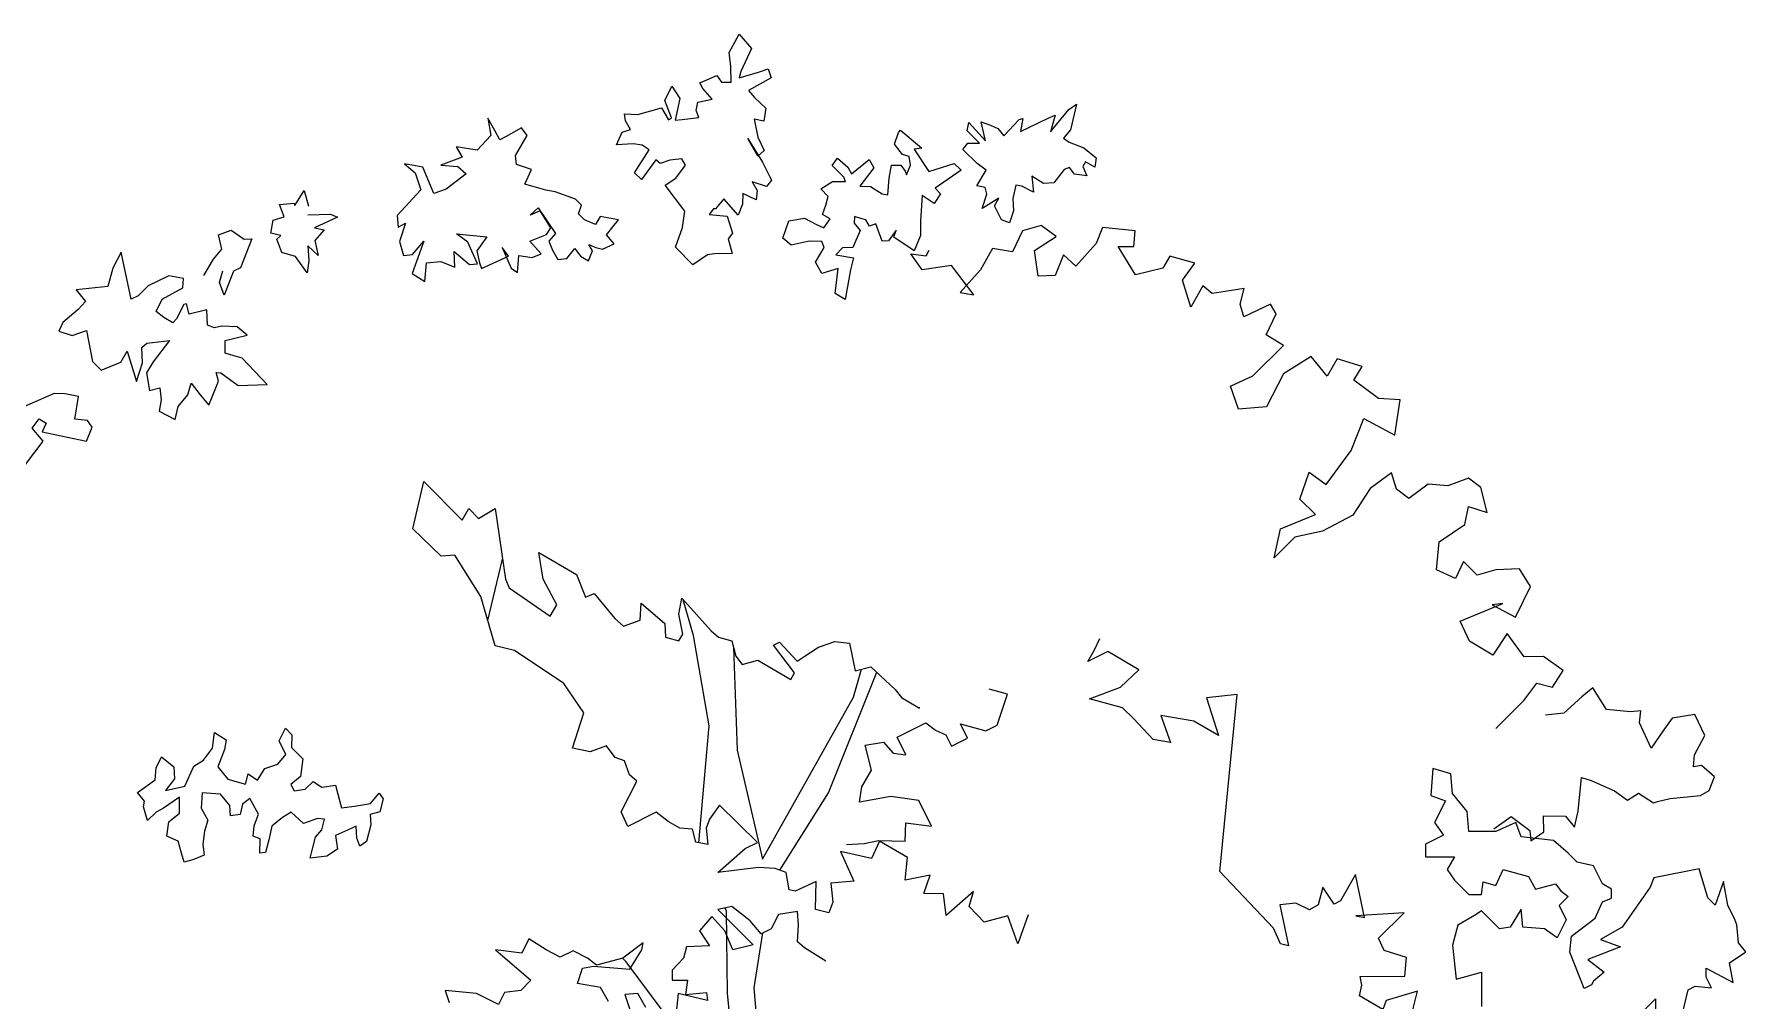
# Model space of a CAD drawing. Header units: millimetres. Extents: x -4829 to 17751, y -2575 to 15731.
# Drawn here: x 1612 to 2201, y -568 to -234 of the extents above; entities that cross this region are included whole.
import ezdxf

# ---------------------------------------------------------------- set-up
doc = ezdxf.new("R2010")
doc.units = ezdxf.units.MM
doc.layers.add('VERDE_alberi', color=104, linetype='Continuous', plot=False)

msp = doc.modelspace()

# ---------------------------------------------------------------- linework, layer by layer
at = {"layer": 'VERDE_alberi', "color": 0}
for points in [[(1825.79, -277.69), (1820.85, -284.5), (1818.45, -282.19), (1823.47, -274.24), (1821.11, -272.65), (1817.95, -272.23), (1812.26, -272.52), (1814.18, -268.15), (1816.99, -267.29), (1815.27, -264.24), (1815.01, -261.83), (1819.59, -262.17), (1827.75, -259.76), (1830.1, -263.92), (1831.21, -263.29), (1828.91, -257.27), (1831.23, -252.31), (1834.02, -256.59), (1832.39, -264.09), (1834.8, -263.82), (1840.62, -263.1), (1839.64, -260.73), (1840.21, -257.85), (1845.16, -256.88), (1841.98, -253.19), (1840.89, -251.25), (1846.75, -248.67), (1848.44, -251.01), (1851.72, -250.99), (1851.59, -245.58), (1851.07, -240.75), (1854.46, -234.45), (1858.7, -239.37), (1855.1, -247.25), (1854.5, -249.42), (1861.11, -247.52), (1864.48, -246.35), (1865.48, -249.44), (1857.71, -253.82), (1859.83, -256.29), (1863.72, -259.94), (1862.95, -264.4), (1859.63, -263.71), (1860.94, -269.92), (1863.16, -274.52), (1860.98, -276.48), (1857.53, -270.38), (1862.51, -278.54), (1865.67, -284.8), (1863.92, -286.89), (1858.99, -285.28), (1860.71, -288.33), (1860.3, -291.49), (1855.76, -289.3), (1855.66, -293.01), (1854.14, -296.8), (1849.15, -291.2), (1846.32, -294.62), (1845.61, -294.66), (1844.14, -296.59), (1850.3, -297.13), (1852.16, -303.03), (1850.69, -304.96), (1852.08, -310.02), (1845.95, -310.19), (1843.54, -310.45), (1838.58, -313.98), (1832.57, -307.87), (1834.94, -301.05), (1835.8, -295.44), (1828.94, -286.51), (1832.67, -284.04), (1836.01, -279.6), (1834.76, -277.38), (1830.65, -277.87), (1827.28, -279.04)], [(1936.49, -279.01), (1931.54, -274.12), (1933.29, -272.04), (1937.28, -271.98), (1933.07, -267.77), (1933.65, -264.89), (1939.38, -271.16), (1937.92, -264.67), (1941.11, -265.79), (1943.59, -266.95), (1945.72, -269.41), (1951.01, -263.87), (1952.27, -263.52), (1951.5, -267.98), (1960.97, -263.36), (1963.35, -262.39), (1961.77, -268.03), (1968.1, -260.44), (1970.72, -258.59), (1968.73, -267.39), (1966.31, -270.23), (1968.23, -271.7), (1973.32, -273.58), (1977.49, -277.08), (1977.08, -280.24), (1973.85, -278.4), (1972.93, -280.02), (1974.37, -283.23), (1970.07, -282.73), (1968.38, -280.39), (1966.56, -281.05), (1962.93, -285.66), (1959.38, -285.84), (1955.4, -283.33), (1955.96, -288.86), (1951.86, -286.79), (1949.84, -286.46), (1948.79, -291.08), (1949, -295.35), (1947.63, -299.41), (1944.87, -298.41), (1942.49, -293.54), (1943.93, -290.9), (1939.37, -293.84), (1938.25, -294.46), (1939.86, -289.53), (1939.32, -287.28), (1936.44, -286.71), (1939.6, -281.27)], [(1745.83, -305.79), (1741.82, -316.95), (1746.15, -319.65), (1746.75, -313.23), (1751.66, -312.8), (1756.5, -314.74), (1756.23, -309.28), (1761.57, -313.76), (1764.3, -313.62), (1761.01, -306.12), (1757.03, -303.22), (1767.5, -304.33), (1764.08, -309.07), (1765.01, -313.22), (1765.66, -315.2), (1774.95, -310.89), (1772.79, -307.9), (1775.88, -315.05), (1778.15, -316.57), (1778.59, -310.71), (1783.19, -311.39), (1786.23, -310.14), (1782.36, -305.77), (1788.1, -303.47), (1789.63, -301.21), (1785.87, -295.37), (1782.47, -296.82), (1785.27, -294.3), (1791.18, -303.14), (1788.94, -305.8), (1790.19, -308.85), (1791.99, -312.04), (1795.08, -311.7), (1797.83, -308.28), (1799.79, -310.92), (1802.62, -312.6), (1803.9, -309.07), (1802.7, -306.94), (1805.12, -307.91), (1807.35, -308.53), (1811.46, -306.68), (1808.74, -303.53), (1810.98, -300.86), (1812.87, -298.39), (1806.6, -297.25), (1804.92, -300.07), (1801.18, -298.43), (1799.07, -296.35), (1800.2, -293.37), (1798.09, -291.28), (1791.02, -288.72), (1787.88, -288.15), (1780.66, -286.14), (1782.96, -281.09), (1777.76, -279.35), (1777.43, -276.26), (1781.47, -269.3), (1779.51, -266.66), (1774.18, -269.67), (1772.04, -270.87), (1770.24, -267.68), (1767.84, -263.41), (1768.86, -269.39), (1764.18, -274.37), (1757, -273.27), (1759, -276.82), (1751.65, -279.57), (1757.52, -280), (1760.39, -282.6), (1753.52, -287.87), (1749.21, -289.37), (1745.47, -280.25), (1739.2, -279.1), (1742.83, -282.2), (1744.77, -288.13), (1736.62, -296.94), (1737, -300.94), (1739.49, -299.54), (1737.43, -305.85), (1738.77, -310.71), (1741.85, -310.37)], [(1914.97, -274.31), (1919.91, -281.76), (1928.62, -279.04), (1931.02, -281.34), (1922.05, -287.5), (1923.85, -289.41), (1921.74, -292.79), (1917.6, -290.01), (1917.04, -298.74), (1917.01, -303.87), (1914.84, -309.12), (1907.75, -304.34), (1908.64, -302.01), (1905.97, -305.71), (1903.83, -305.82), (1901.54, -299.81), (1899.44, -300.62), (1898.18, -298.41), (1896.45, -297.92), (1894.28, -297.32), (1894.1, -299.61), (1896.22, -302.07), (1893.66, -307.9), (1890.1, -308.08), (1887.79, -310.48), (1893.84, -311.46), (1892.9, -315.65), (1890.99, -325.87), (1887.6, -323.76), (1888.6, -315.15), (1882.97, -316.86), (1880.78, -312.98), (1883.82, -307.97), (1883, -305.88), (1878.57, -305.81), (1872.36, -307.13), (1869.53, -304.7), (1871.66, -298.75), (1877.04, -297.9), (1881.14, -299.98), (1883.62, -301.14), (1885.89, -298.03), (1883.25, -296.59), (1884.38, -293.4), (1885.22, -290.36), (1882.67, -287.78), (1886.68, -285.15), (1891.11, -285.21), (1890.6, -283.67), (1886.55, -279.74), (1888.43, -277.22), (1892, -280.32), (1893.26, -282.54), (1899.29, -277.67), (1900.86, -280.44), (1896.04, -286.82), (1899.75, -286.91), (1903.73, -289.42), (1905.75, -289.75), (1906.17, -284.02), (1906.95, -279.56), (1910.23, -279.54), (1911.76, -281.6), (1912.11, -282.87), (1913.51, -279.52), (1913.03, -276.57), (1910.77, -275.95), (1908.02, -272.38), (1909.39, -268.31), (1910.07, -267.57), (1917.41, -273.74), (1914.82, -274.08)], [(1644.99, -325.76), (1641.48, -309.58), (1638.59, -315.1), (1636.95, -321.37), (1626.03, -322.5), (1629.17, -326.51), (1626.66, -329.27), (1621.38, -333.79), (1620, -336.8), (1624.64, -338.31), (1629.54, -336.55), (1631.67, -347.21), (1634.56, -350.23), (1641.34, -347.47), (1643.6, -343.7), (1646.73, -354.12), (1648.87, -347.72), (1648.62, -342.45), (1650.38, -340.94), (1658.17, -340.06), (1652.51, -347.34), (1650.25, -351.1), (1651.25, -357.25), (1654.77, -356.37), (1655.27, -360.51), (1654.64, -364.4), (1660.16, -367.29), (1661.17, -362.77), (1664.44, -358.76), (1665.57, -354.74), (1668.71, -358.76), (1671.72, -362.27), (1674.99, -353.99), (1674.23, -350.98), (1675.87, -351.1), (1681.77, -355.5), (1691.81, -355.12), (1683.15, -346.09), (1679.13, -344.96), (1677.38, -344.33), (1677.38, -340.06), (1684.91, -338.18), (1681.52, -335.3), (1676.12, -335.05), (1673.61, -335.67), (1671.23, -334.67), (1670.98, -329.4), (1664.95, -330.91), (1664.07, -327.39), (1663.07, -327.64), (1660.56, -332.54), (1659.3, -333.92), (1656.16, -332.03), (1653.53, -330.03), (1655.66, -325.76), (1662.7, -321.87), (1662.95, -318.61), (1657.93, -317.73), (1650.77, -321.12), (1647.38, -324.63)], [(1650.52, -505.45), (1649.21, -500.74), (1649.49, -498.83), (1647.11, -495.78), (1653.24, -491.46), (1653.61, -487.34), (1655.37, -483.54), (1659.66, -486.95), (1659.85, -491.07), (1656.77, -495.13), (1663.41, -493.63), (1666.55, -486.76), (1669.91, -484.62), (1672.99, -480.56), (1673.71, -475.1), (1677.74, -477.66), (1677.11, -480.93), (1674.83, -486.97), (1678.3, -491.16), (1684.31, -492.92), (1685.23, -489.38), (1688.46, -491.59), (1691.02, -487.57), (1695.46, -485.97), (1698.29, -482.7), (1695.9, -478.02), (1698.19, -473.62), (1700.35, -475.86), (1700.26, -480.26), (1704.06, -484.22), (1703.33, -490.25), (1700, -492.99), (1701.08, -495.17), (1704.93, -494.69), (1707.7, -492.02), (1710.7, -494), (1715.4, -493.25), (1716.13, -496.31), (1717.44, -501.02), (1721.86, -500.55), (1727.4, -499.53), (1730.47, -496.04), (1731.79, -497.98), (1730.62, -502.41), (1727.28, -503.42), (1727.49, -506.98), (1726.01, -512.71), (1723.78, -514.31), (1722.71, -511.57), (1722.51, -507.45), (1719.49, -508.79), (1715.33, -510.58), (1716.08, -515.28), (1712.42, -517.69), (1706.65, -518.37), (1707.27, -515.67), (1708.43, -511.24), (1710.69, -508.62), (1711.56, -505.03), (1709.13, -504.7), (1704.36, -506.52), (1700.08, -502.55), (1697.05, -504.46), (1693.38, -507.43), (1692.44, -512.09), (1691.28, -516.43), (1689.31, -516.67), (1689.45, -511.75), (1686.94, -510.86), (1687.34, -507.26), (1688.78, -503.22), (1685.9, -497.91), (1683.37, -499.78), (1682.46, -503.32), (1679.17, -503.82), (1678.96, -500.26), (1675.72, -496.31), (1669.4, -495.95), (1669.02, -501.18), (1671.41, -505.31), (1670.21, -509.12), (1669.61, -513.56), (1670.09, -517.41), (1666.17, -518.97), (1663.16, -519.75), (1662.33, -516.69), (1661.1, -512.55), (1657.25, -510.83), (1657.91, -505.88), (1661.58, -502.91), (1661.65, -497.43), (1656.04, -501.16), (1653.58, -502.52)]]:
    msp.add_lwpolyline(points, close=True, dxfattribs=at)
for points in [[(1705.88, -296.64), (1713.59, -296.51), (1716.01, -297.53), (1708.08, -301.13), (1711.51, -301.89), (1708.29, -305.57), (1709.39, -310.69), (1705.87, -307.43), (1706.21, -312.39), (1705.66, -316.66), (1701.55, -311.03), (1696.89, -309.68), (1695.2, -305.06), (1696.51, -303.83), (1693.08, -303.07), (1693.93, -298.54), (1697.62, -297.44), (1696.01, -293.17), (1701.09, -292.62), (1701.31, -293.46), (1704.53, -288.34), (1706.05, -293.72)], [(2115.27, -473.73), (2124.87, -464.03), (2129.4, -458.13), (2134.81, -459.48), (2138.5, -453.72), (2131.69, -448.89), (2124.99, -449.03), (2119.21, -441.01), (2114.27, -448.48), (2106.16, -443.63), (2102.94, -436.74), (2117.64, -430.61), (2114.03, -431.15), (2122.05, -435.37), (2127.18, -424.82), (2123.43, -418.66), (2115.24, -419.03), (2108.79, -420.87), (2104.17, -416.15), (2101.36, -422), (2094.85, -419.08), (2095.77, -409.39), (2104.64, -403.48), (2105.86, -397.22), (2112.25, -399.29), (2110.08, -390.72), (2105.9, -387.45), (2098.7, -390.06), (2091.9, -389.57), (2085.27, -394.48), (2081.08, -391.2), (2079.36, -385.6), (2071.95, -391.07), (2065.95, -400.22), (2055.5, -405.71), (2046.05, -407.79), (2038.89, -414.96), (2041.05, -404.86), (2053.12, -399.99), (2047.76, -394.73), (2050.9, -385.35), (2056.76, -389.67), (2065.4, -377.95), (2069.8, -366.86), (2080.44, -372.63), (2082.28, -360.41), (2074.84, -360.02), (2066.29, -353.72), (2069.26, -348.92), (2060.62, -346.32), (2057.18, -352.27), (2051.6, -345.52), (2042.09, -351.52), (2036.21, -362.83), (2026.57, -363.64), (2023.86, -355.8), (2031.57, -352.24), (2042.13, -341.74), (2036.15, -338.09), (2039.61, -330.83), (2037.58, -327.45), (2028.48, -331.87), (2027.17, -327.51), (2028.52, -322.09), (2023.43, -322.86), (2017.49, -323.76), (2014.29, -321.21), (2010.19, -328.56), (2007.26, -319.23), (2011.58, -313.37), (2002.97, -310.98), (2000.55, -315.04), (1991.13, -317.33), (1985.1, -307.61), (1990.54, -307.65), (1991, -302.16), (1979.77, -301.03), (1977.57, -306.58), (1970.5, -314.38), (1966.22, -310.46), (1963.4, -317.62), (1957.58, -317.85), (1956.23, -308.94), (1963.74, -304.11), (1958.61, -300.33), (1952.17, -302.17), (1948.71, -309.43), (1941.81, -308.3), (1937.71, -315.65), (1930.65, -323.45), (1935.33, -324.26), (1927.72, -314.12), (1917.54, -315.66), (1913.67, -310.17), (1918.98, -310.88), (1920.01, -308.83)], [(1669.97, -317.61), (1673.36, -311.96), (1676.25, -308.58), (1675, -303.56), (1679.4, -301.93), (1683.91, -305.06), (1686.55, -304.94), (1682.65, -314.97), (1680.27, -316.1), (1677, -324.38), (1675.37, -319.99), (1676.5, -315.98)], [(1608.15, -383.19), (1611.8, -378.54), (1614.56, -374.66), (1610.8, -370.26), (1613.18, -367), (1615.69, -368.51), (1614.31, -371.52), (1629.5, -374.66), (1631.51, -369.89), (1629.88, -367.63), (1625.49, -367.13), (1626.75, -359.35), (1622.23, -358.35), (1618.46, -358.22), (1601.63, -365.62)], [(1954.12, -537.9), (1950.54, -547.95), (1947.04, -538.32), (1938.97, -540.44), (1933.72, -535.11), (1935.23, -529.92), (1925.89, -538.13), (1924.89, -530.72), (1918.14, -530.58), (1920.31, -524.26), (1911.67, -526.05), (1912.46, -518.17), (1902.83, -512.55), (1900.09, -518.55), (1889.38, -516.09), (1894.01, -526.38), (1886.03, -527.04), (1886.79, -533.55), (1885.38, -537.28), (1880.75, -536.1), (1881.07, -526.43), (1873.81, -529.78), (1871.78, -529.35), (1870.69, -523.41), (1866.95, -521.99), (1861.1, -521.62), (1847.17, -523.36), (1856.51, -515.15), (1860.76, -513.07), (1847.77, -500.19), (1844.23, -504.96), (1843.15, -508.12), (1843.67, -513.73), (1839.61, -512.89), (1838.43, -508.4), (1834.04, -508.12), (1830.07, -505.81), (1825.86, -502.6), (1816.14, -507.55), (1813.82, -502.41), (1819.2, -491.89), (1816.69, -489.67), (1814.94, -484.85), (1811.78, -483.77), (1808.8, -479.76), (1803.09, -481.74), (1797, -480.47), (1801, -468.39), (1794.01, -458.24), (1777.09, -446.87), (1770.44, -445.26), (1765.46, -428.21), (1756.46, -414.03), (1751.74, -414.31), (1742.06, -404.88), (1745.79, -388.6), (1759.02, -401.92), (1761.33, -397.96), (1764.63, -401.4), (1770.44, -397.96), (1773.96, -422.28), (1775.24, -425.3), (1789.31, -435.02), (1791.62, -431.06), (1786.89, -422.23), (1785.42, -413.03), (1798.46, -420.63), (1801.49, -428.46), (1804.51, -427.19), (1811.6, -435.87), (1814.67, -438.42), (1820.38, -436.44), (1820.75, -430.59), (1828.83, -437.57), (1829.12, -442.29), (1833.75, -443.47), (1835.07, -441.2), (1833.74, -434.36), (1834.68, -428.84), (1844.84, -440.07), (1847.34, -442.29), (1851.97, -443.47), (1853.39, -448.85), (1855.56, -451.63), (1860.95, -450.22), (1872.28, -456.82), (1873.6, -454.56), (1866.28, -444.98), (1868.4, -443.94), (1874.45, -450.5), (1876.9, -448.9), (1881.81, -445.69), (1887.52, -443.7), (1892.48, -444.32), (1894.52, -453.85), (1899.9, -452.43), (1908.21, -460.32), (1910.39, -463.1), (1916.62, -466.73), (1916.68, -466.34)], [(1767.89, -436.53), (1772.96, -415.38)], [(1840.59, -513.09), (1844.19, -472.86), (1838.76, -441.64), (1835.14, -429.35)], [(1852.59, -445.8), (1853.82, -481.24), (1862.58, -518.76)], [(2085.96, -573.51), (2088.33, -564.23), (2077.47, -567.52), (2076.31, -570.63), (2068.3, -565.82), (2069.1, -562.21), (2068.48, -559.25), (2083.88, -559.11), (2084.49, -552.61), (2076.74, -550.26), (2074.79, -545.99), (2083.65, -537.31), (2067.01, -538.35), (2070, -538.84), (2066.89, -524.05), (2061.7, -533.1), (2059.53, -534.29), (2055.64, -528.38), (2054, -534.49), (2051.09, -536.22), (2046.4, -533.92), (2040.81, -534.55), (2043.81, -548.66), (2041.06, -548), (2038.64, -542.55), (2020.14, -523.07), (2026.11, -461.99), (2015.6, -463.15), (2019.66, -476.12), (2011.22, -471.23), (1999.78, -469.22), (2003.12, -478.55), (1997.12, -477.58), (1990.37, -470.34), (1986.57, -466.64), (1975.21, -463.48), (1985.96, -459.51), (1992.21, -453.49), (1981.58, -447.15), (1974.64, -450.64), (1976.8, -446.82), (1978.77, -442.74)], [(1862.58, -518.76), (1893.95, -462.9), (1896.7, -453.28)], [(1868.52, -522.59), (1885.23, -495.87), (1901.93, -454.36)], [(2114.53, -508.32), (2120.52, -504.07), (2126.96, -508.9), (2127.3, -512.41), (2131.77, -509.4), (2131.65, -503.83), (2139.28, -503.91), (2142.36, -507.7), (2143.61, -502.27), (2144.81, -490.58), (2148.18, -491.62), (2156.14, -495.22), (2160.67, -498.46), (2164.39, -496.07), (2169.6, -499.38), (2171.04, -498.84), (2175.31, -497.88), (2185.82, -496.88), (2188.78, -495.1), (2190.65, -490.42), (2186.2, -486.49), (2183.38, -486.9), (2183.8, -482.77), (2187.26, -476.18), (2183.84, -468.88), (2176.07, -470.16), (2172.83, -474.7), (2168.76, -480.53), (2164.79, -471.79), (2165.22, -467.66), (2161.71, -467.99), (2153.47, -467.15), (2148.68, -459.71), (2144.89, -462.79), (2138.76, -468.42), (2132.43, -469.16)], [(1891.54, -513.68), (1897.61, -513.4), (1902.57, -512.3), (1911.67, -512.58), (1911.95, -506.24), (1920.77, -507.34), (1916.37, -498.52), (1906.72, -497.15), (1895.97, -499.07), (1896.8, -493.84), (1900.11, -488.05), (1897.91, -479.51), (1904.25, -478.41), (1907.56, -482.27), (1911.97, -482.82), (1908.94, -476.76), (1918.87, -471.8), (1922.18, -474.28), (1925.76, -475.93), (1927.69, -479.79), (1933.2, -477.03), (1930.72, -472.07), (1939.54, -474.55), (1943.41, -472.62), (1947, -461.88), (1940.66, -460.22)], [(2179.03, -574.35), (2181.51, -563.78), (2184, -562.54), (2189.6, -563.16), (2187.73, -559.44), (2187.73, -556.33), (2197.06, -561.3), (2195.82, -554.46), (2201.42, -550.74), (2198.93, -547.63), (2198.31, -541.42), (2197.69, -539.55), (2195.2, -534.58), (2193.72, -526.49), (2190.84, -534.58), (2188.36, -532.1), (2185.39, -522.1), (2169.7, -525.26), (2168.45, -528.37), (2158.83, -542.16), (2151.37, -546.51), (2158.21, -549), (2147.01, -553.35), (2152.61, -557.7), (2148.88, -560.8), (2148.26, -562.04), (2145.77, -563.29), (2140.79, -550.86), (2141.41, -545.27), (2149.5, -539.05), (2151.99, -533.46), (2155.1, -532.22), (2155.1, -529.11), (2151.99, -527.25), (2148.88, -521.03), (2143.28, -519.79), (2140.17, -516.69), (2135.19, -512.34), (2124, -511.09), (2122.13, -506.12), (2115.29, -509.23), (2105.96, -509.23), (2105.34, -502.39), (2100.36, -496.18), (2099.74, -489.35), (2093.52, -487.48), (2092.9, -496.8), (2097.88, -498.67), (2094.15, -506.12), (2097.25, -510.47), (2091.04, -513.58), (2091.04, -517.93), (2100.99, -517.93), (2098.5, -522.28), (2100.99, -526.01), (2105.96, -530.98), (2110.32, -530.98), (2110.94, -526.63), (2115.29, -527.87), (2117.78, -522.28), (2126.49, -524.76), (2128.97, -529.11), (2135.82, -527.25), (2137.68, -529.73), (2140.17, -531.6), (2137.06, -534.7), (2139.55, -539.68), (2136.44, -545.89), (2132.08, -542.78), (2124.62, -542.16), (2124, -535.95), (2120.27, -542.16), (2116.54, -542.78), (2110.32, -536.57), (2108.45, -537.81), (2102.23, -541.54), (2100.36, -548.37), (2101.61, -560.18), (2110.32, -557.7), (2110.32, -569.5)], [(1884.36, -553.91), (1877.04, -549.38), (1874.6, -547.29), (1874.95, -541.37), (1874.61, -536.84), (1868, -537.89), (1865.56, -542.76), (1862.07, -544.5), (1858.25, -539.98), (1851.99, -535.1), (1847.11, -536.14), (1859.29, -548.33), (1852.33, -550.07), (1849.55, -543.46), (1845.02, -538.58), (1840.84, -543.46), (1844.32, -548.68), (1836.32, -549.03), (1835.27, -552.86), (1831.44, -557.04), (1831.43, -560.52), (1836.66, -560.52), (1835.96, -565.4), (1843.26, -564.7), (1843.61, -567.49), (1833.52, -565.05), (1832.82, -571.67)], [(1839.44, -747.9), (1838.21, -730.08), (1837.8, -692.61), (1840.54, -656.35), (1847.49, -611.25), (1853.06, -592.05), (1850.43, -564.91), (1850.13, -536.67), (1849.66, -535.6)], [(1809.5, -567.83), (1806.72, -562.96), (1798.72, -561.57), (1800.46, -556.34), (1804.29, -555.65), (1816.82, -556.69), (1821, -550.07), (1821.35, -547.64), (1814.39, -552.86), (1805.33, -555.3), (1802.2, -552.86), (1797.33, -550.42), (1792.81, -552.51), (1787.94, -550.07), (1782.02, -546.24), (1779.58, -551.12), (1770.53, -550.07), (1782.71, -560.52), (1779.22, -564), (1773.66, -564.7), (1771.56, -568.88), (1763.91, -565.05), (1753.12, -564), (1754.51, -568.18)], [(1855.62, -760.94), (1857.25, -627.58), (1862.94, -602.33), (1859.69, -563.08), (1862.68, -544.2)], [(1850.45, -601.03), (1815.49, -554.13), (1814.29, -552.89)], [(1822.38, -569.92), (1819.6, -565.05), (1815.07, -565.4), (1818.89, -576.89)], [(2155.72, -581.31), (2170.32, -566.89), (2170.32, -575.59)]]:
    msp.add_lwpolyline(points, dxfattribs=at)

doc.saveas('drawing.dxf')
